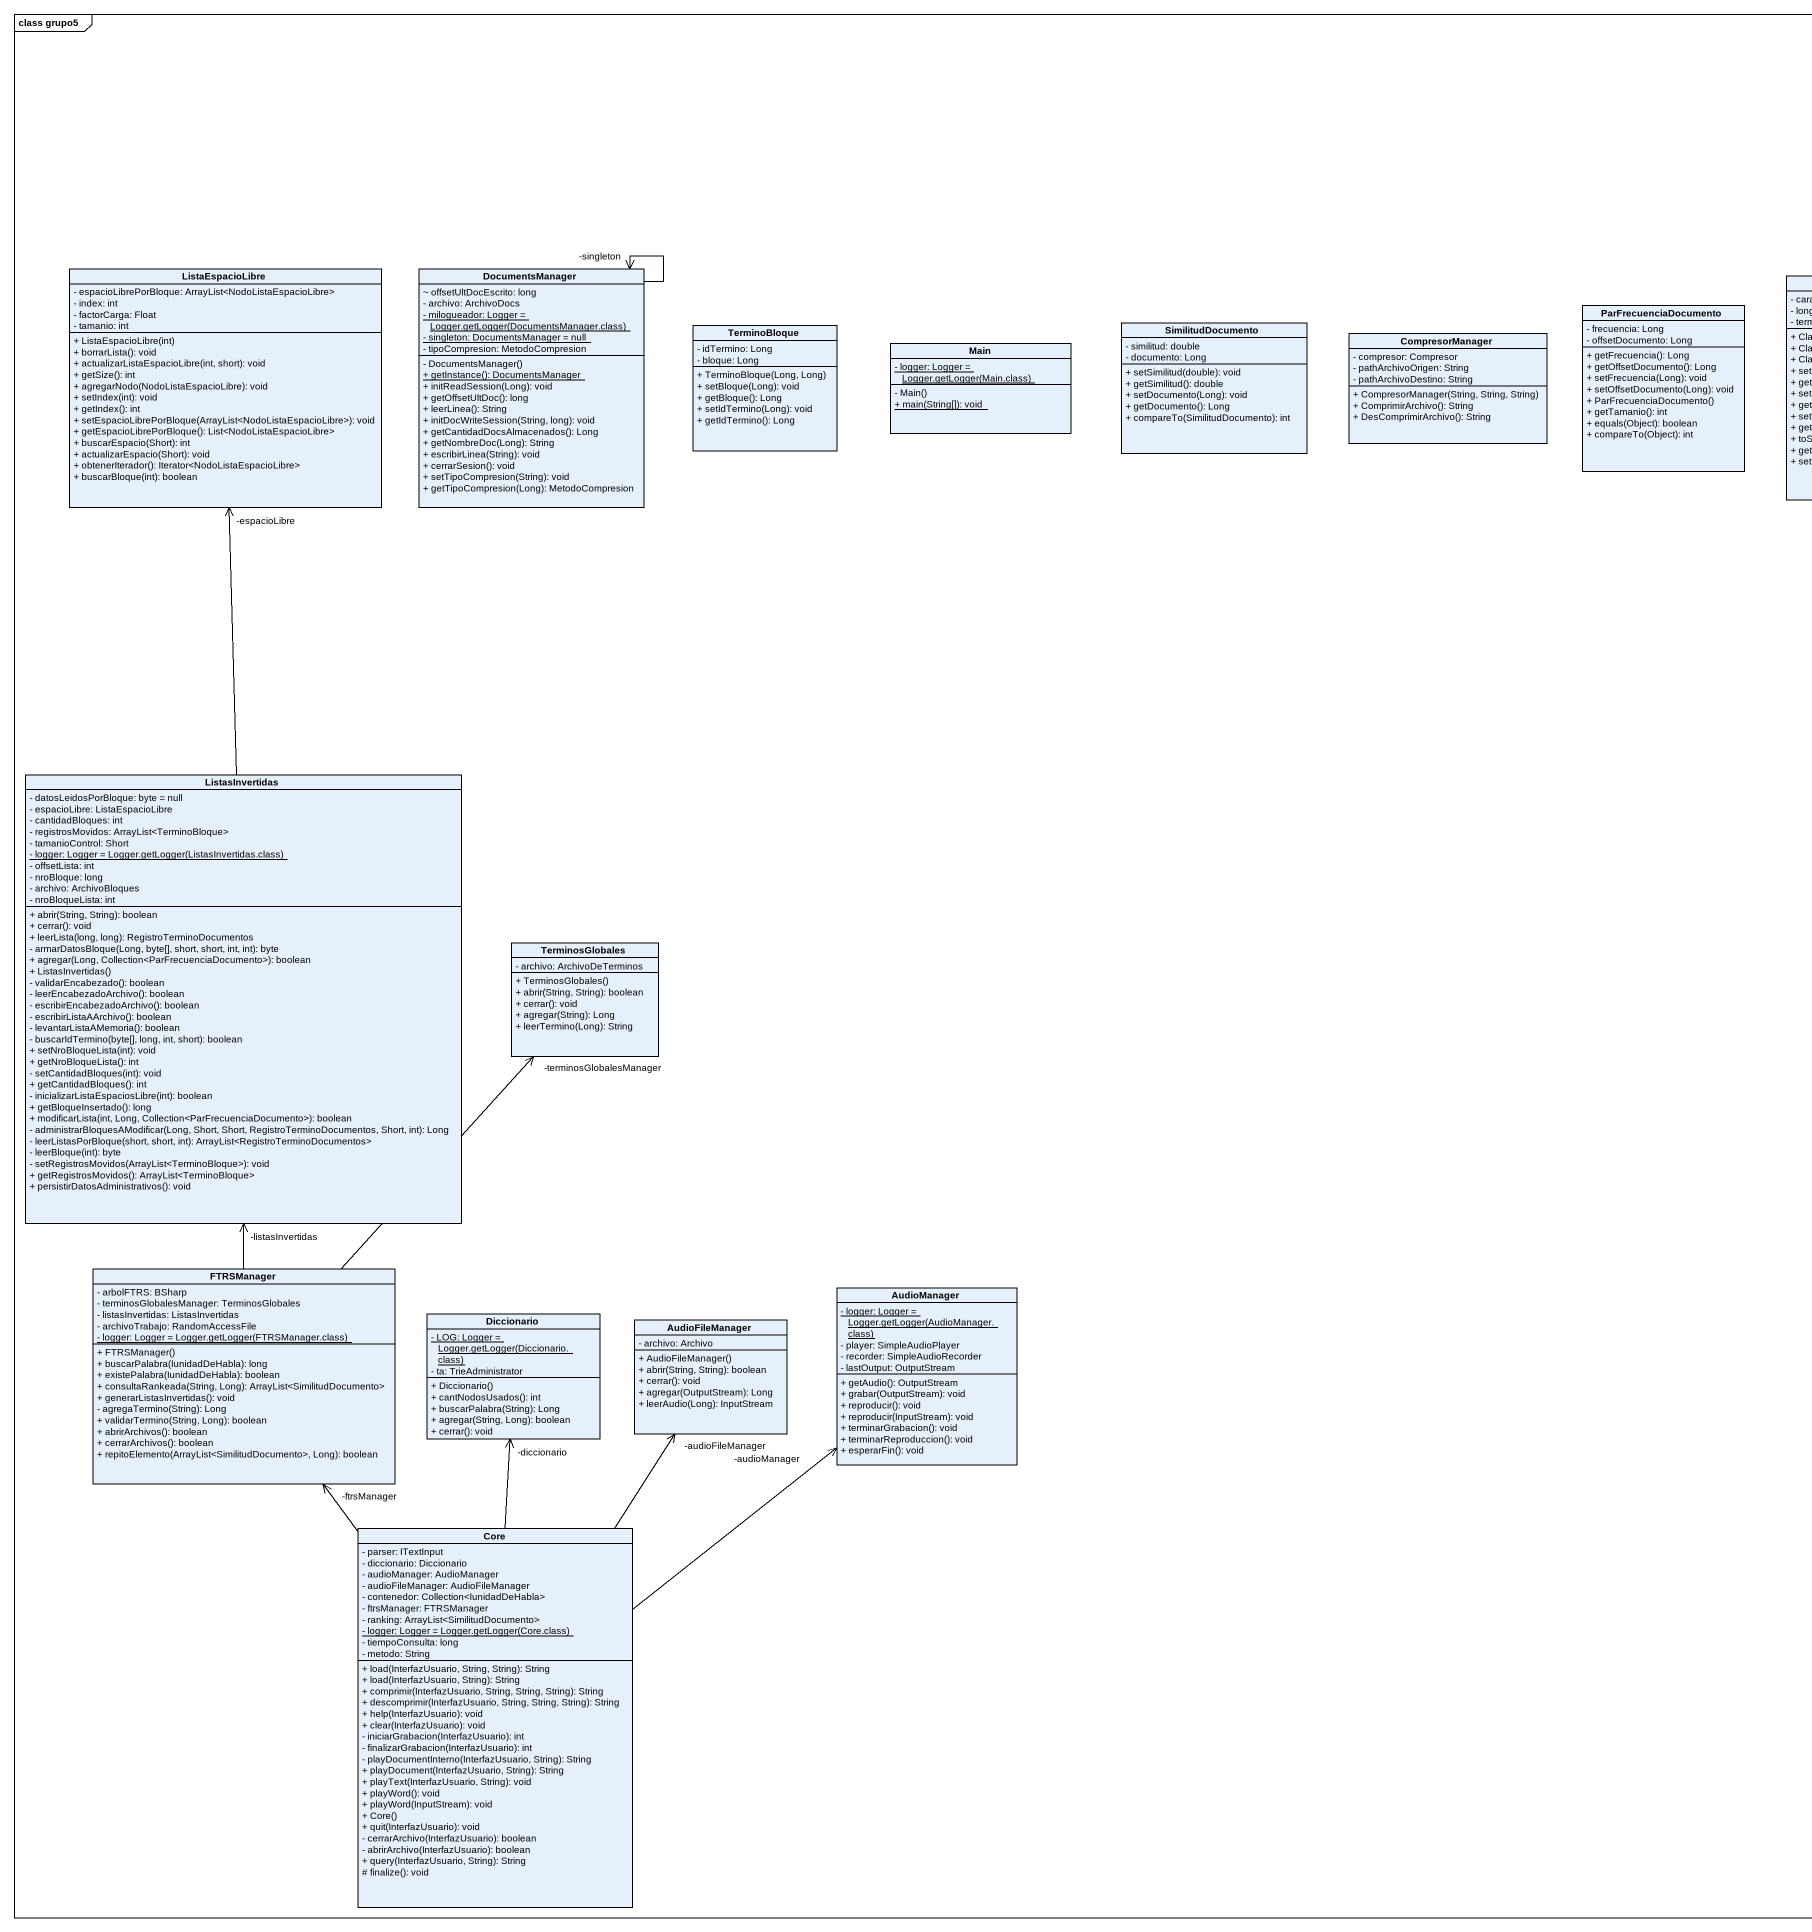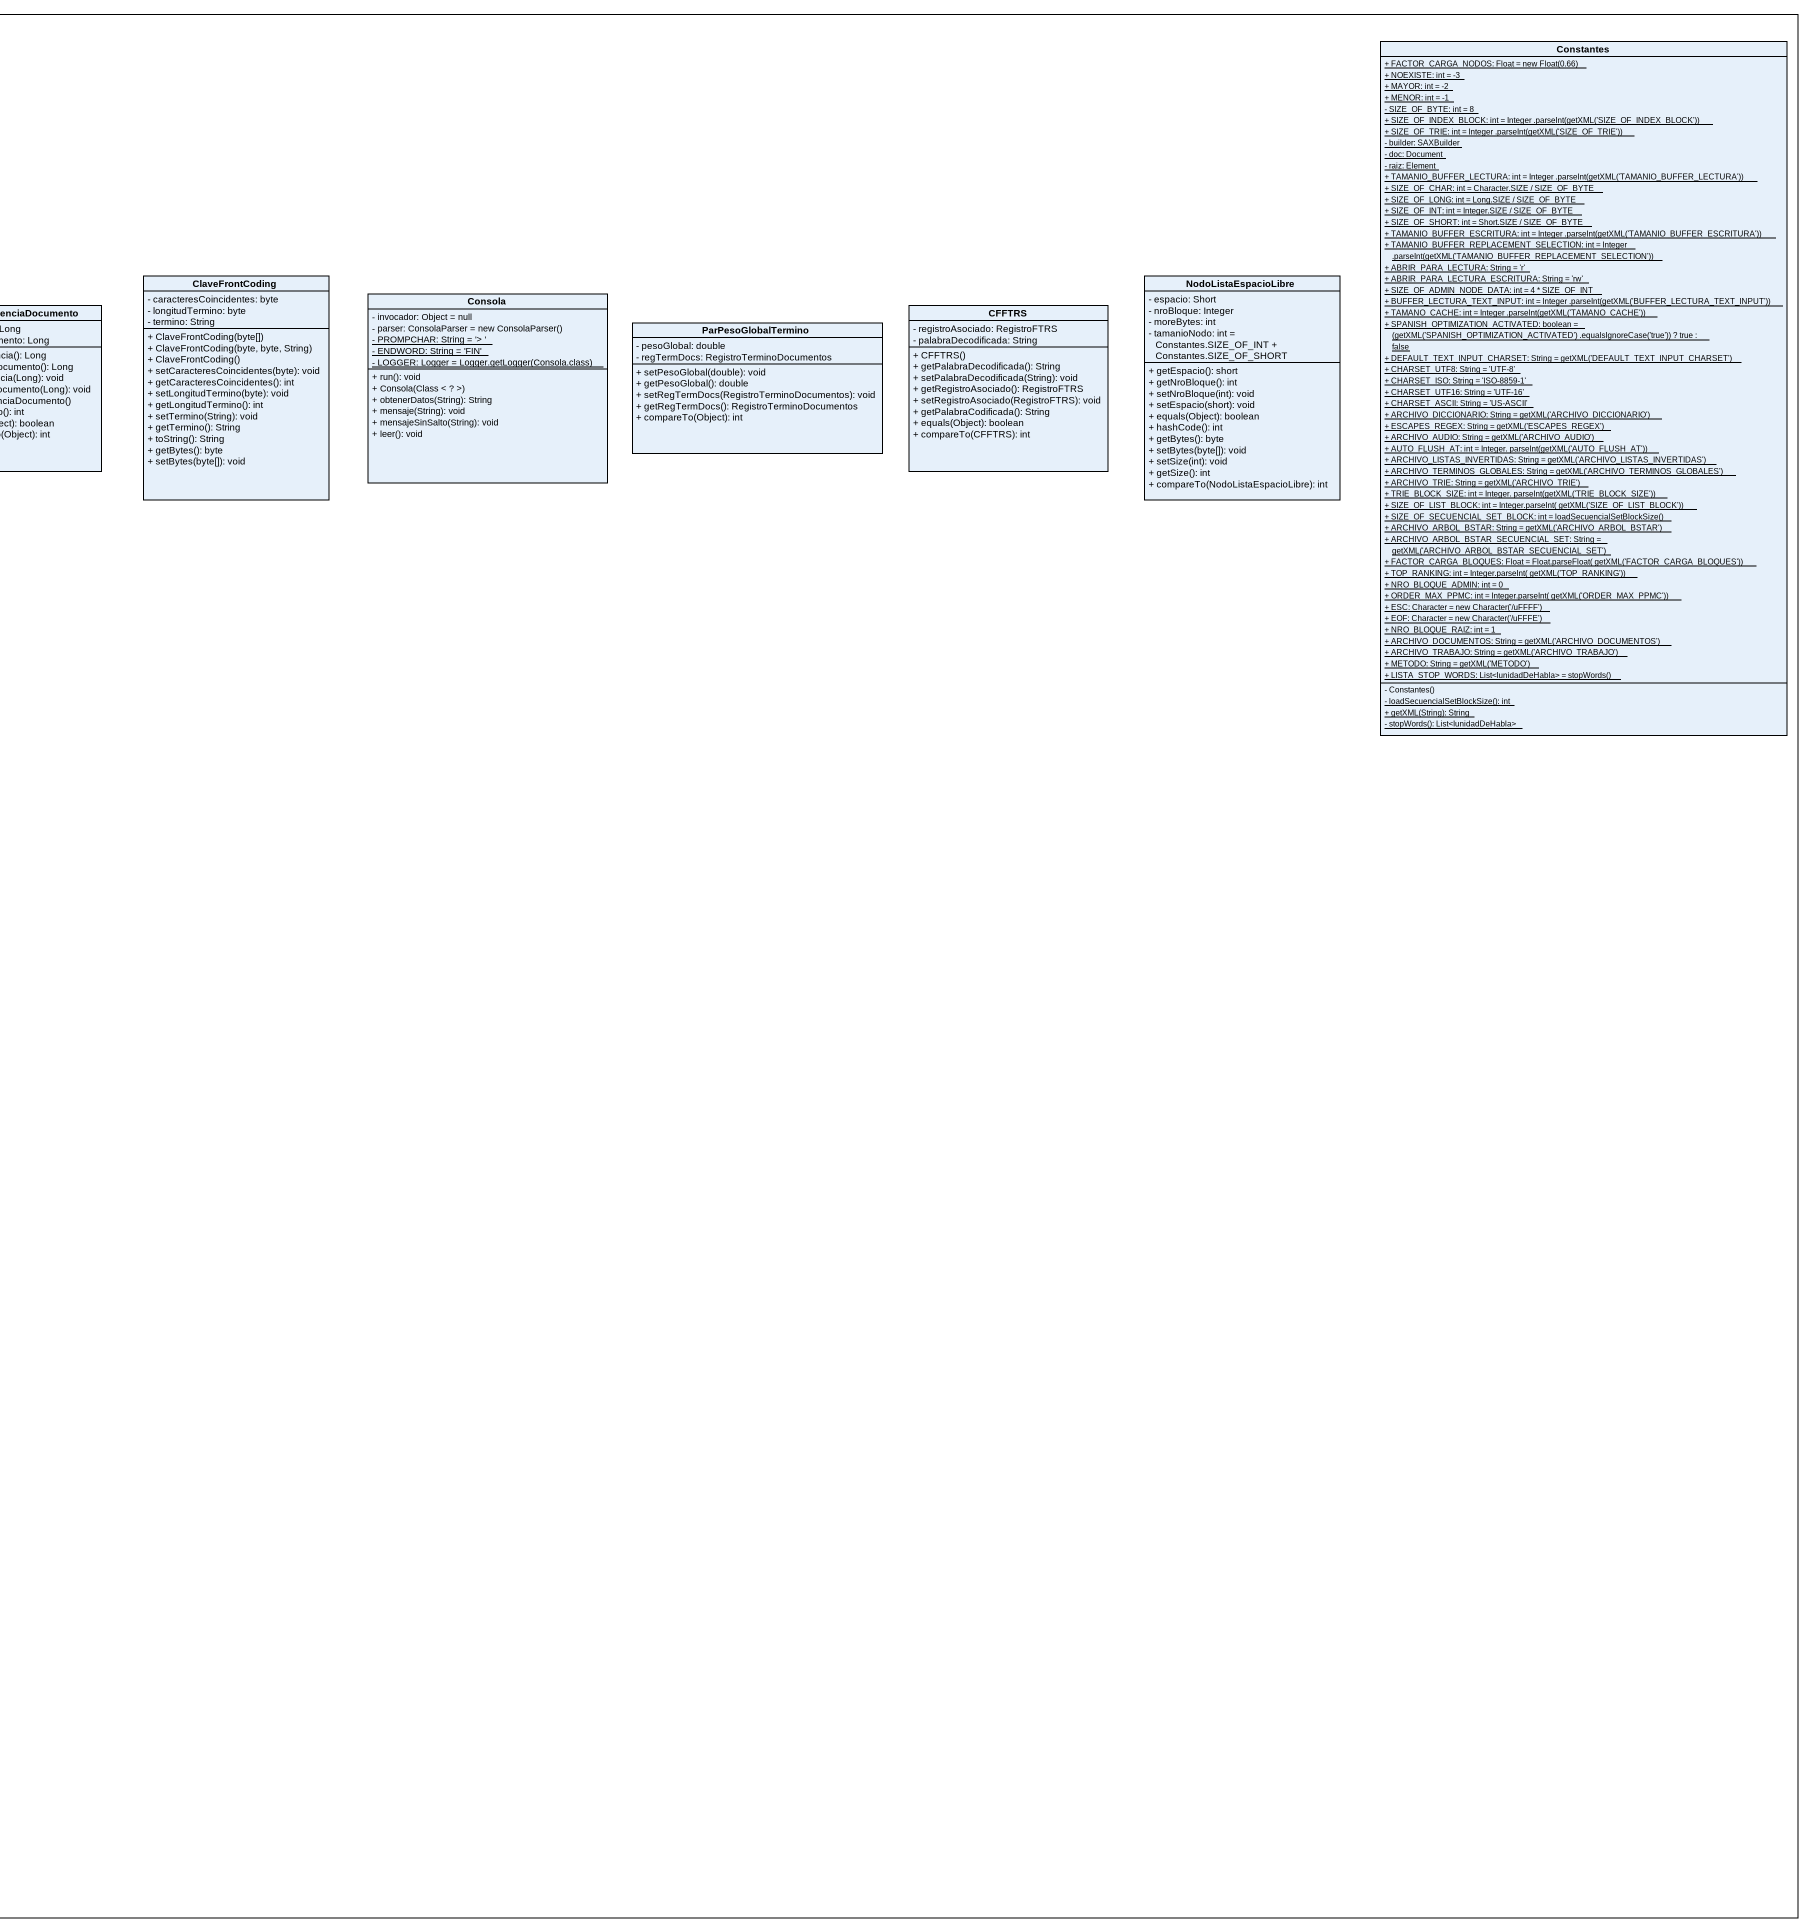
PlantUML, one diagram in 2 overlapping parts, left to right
@startuml
mainframe class grupo5
hide circle
hide empty members
skinparam classAttributeIconSize 0
class Constantes {
  {static} {field} + FACTOR_CARGA_NODOS: Float = new Float(0.66)
  {static} + NOEXISTE: int = -3
  {static} + MAYOR: int = -2
  {static} + MENOR: int = -1
  {static} - SIZE_OF_BYTE: int = 8
  {static} {field} + SIZE_OF_INDEX_BLOCK: int = Integer .parseInt(getXML('SIZE_OF_INDEX_BLOCK'))
  {static} {field} + SIZE_OF_TRIE: int = Integer .parseInt(getXML('SIZE_OF_TRIE'))
  {static} - builder: SAXBuilder
  {static} - doc: Document
  {static} - raiz: Element
  {static} {field} + TAMANIO_BUFFER_LECTURA: int = Integer .parseInt(getXML('TAMANIO_BUFFER_LECTURA'))
  {static} + SIZE_OF_CHAR: int = Character.SIZE / SIZE_OF_BYTE
  {static} + SIZE_OF_LONG: int = Long.SIZE / SIZE_OF_BYTE
  {static} + SIZE_OF_INT: int = Integer.SIZE / SIZE_OF_BYTE
  {static} + SIZE_OF_SHORT: int = Short.SIZE / SIZE_OF_BYTE
  {static} {field} + TAMANIO_BUFFER_ESCRITURA: int = Integer .parseInt(getXML('TAMANIO_BUFFER_ESCRITURA'))
  {static} {field} + TAMANIO_BUFFER_REPLACEMENT_SELECTION: int = Integer .parseInt(getXML('TAMANIO_BUFFER_REPLACEMENT_SELECTION'))
  {static} + ABRIR_PARA_LECTURA: String = 'r'
  {static} + ABRIR_PARA_LECTURA_ESCRITURA: String = 'rw'
  {static} + SIZE_OF_ADMIN_NODE_DATA: int = 4 * SIZE_OF_INT
  {static} {field} + BUFFER_LECTURA_TEXT_INPUT: int = Integer .parseInt(getXML('BUFFER_LECTURA_TEXT_INPUT'))
  {static} {field} + TAMANO_CACHE: int = Integer .parseInt(getXML('TAMANO_CACHE'))
  {static} {field} + SPANISH_OPTIMIZATION_ACTIVATED: boolean = (getXML('SPANISH_OPTIMIZATION_ACTIVATED') .equalsIgnoreCase('true')) ? true : false
  {static} {field} + DEFAULT_TEXT_INPUT_CHARSET: String = getXML('DEFAULT_TEXT_INPUT_CHARSET')
  {static} + CHARSET_UTF8: String = 'UTF-8'
  {static} + CHARSET_ISO: String = 'ISO-8859-1'
  {static} + CHARSET_UTF16: String = 'UTF-16'
  {static} + CHARSET_ASCII: String = 'US-ASCII'
  {static} {field} + ARCHIVO_DICCIONARIO: String = getXML('ARCHIVO_DICCIONARIO')
  {static} {field} + ESCAPES_REGEX: String = getXML('ESCAPES_REGEX')
  {static} {field} + ARCHIVO_AUDIO: String = getXML('ARCHIVO_AUDIO')
  {static} {field} + AUTO_FLUSH_AT: int = Integer. parseInt(getXML('AUTO_FLUSH_AT'))
  {static} {field} + ARCHIVO_LISTAS_INVERTIDAS: String = getXML('ARCHIVO_LISTAS_INVERTIDAS')
  {static} {field} + ARCHIVO_TERMINOS_GLOBALES: String = getXML('ARCHIVO_TERMINOS_GLOBALES')
  {static} {field} + ARCHIVO_TRIE: String = getXML('ARCHIVO_TRIE')
  {static} {field} + TRIE_BLOCK_SIZE: int = Integer. parseInt(getXML('TRIE_BLOCK_SIZE'))
  {static} {field} + SIZE_OF_LIST_BLOCK: int = Integer.parseInt( getXML('SIZE_OF_LIST_BLOCK'))
  {static} {field} + SIZE_OF_SECUENCIAL_SET_BLOCK: int = loadSecuencialSetBlockSize()
  {static} {field} + ARCHIVO_ARBOL_BSTAR: String = getXML('ARCHIVO_ARBOL_BSTAR')
  {static} {field} + ARCHIVO_ARBOL_BSTAR_SECUENCIAL_SET: String = getXML('ARCHIVO_ARBOL_BSTAR_SECUENCIAL_SET')
  {static} {field} + FACTOR_CARGA_BLOQUES: Float = Float.parseFloat( getXML('FACTOR_CARGA_BLOQUES'))
  {static} {field} + TOP_RANKING: int = Integer.parseInt( getXML('TOP_RANKING'))
  {static} + NRO_BLOQUE_ADMIN: int = 0
  {static} {field} + ORDER_MAX_PPMC: int = Integer.parseInt( getXML('ORDER_MAX_PPMC'))
  {static} {field} + ESC: Character = new Character('/uFFFF')
  {static} {field} + EOF: Character = new Character('/uFFFE')
  {static} + NRO_BLOQUE_RAIZ: int = 1
  {static} {field} + ARCHIVO_DOCUMENTOS: String = getXML('ARCHIVO_DOCUMENTOS')
  {static} {field} + ARCHIVO_TRABAJO: String = getXML('ARCHIVO_TRABAJO')
  {static} {field} + METODO: String = getXML('METODO')
  {static} {field} + LISTA_STOP_WORDS: List<IunidadDeHabla> = stopWords()
  - Constantes()
  {static} - loadSecuencialSetBlockSize(): int
  {static} + getXML(String): String
  {static} - stopWords(): List<IunidadDeHabla>
}
class ListaEspacioLibre {
  - espacioLibrePorBloque: ArrayList<NodoListaEspacioLibre>
  - index: int
  - factorCarga: Float
  - tamanio: int
  + ListaEspacioLibre(int)
  + borrarLista(): void
  + actualizarListaEspacioLibre(int, short): void
  + getSize(): int
  + agregarNodo(NodoListaEspacioLibre): void
  + setIndex(int): void
  + getIndex(): int
  + setEspacioLibrePorBloque(ArrayList<NodoListaEspacioLibre>): void
  + getEspacioLibrePorBloque(): List<NodoListaEspacioLibre>
  + buscarEspacio(Short): int
  + actualizarEspacio(Short): void
  + obtenerIterador(): Iterator<NodoListaEspacioLibre>
  + buscarBloque(int): boolean
}
class DocumentsManager {
  ~ offsetUltDocEscrito: long
  - archivo: ArchivoDocs
  {static} {field} - milogueador: Logger = Logger.getLogger(DocumentsManager.class)
  {static} - singleton: DocumentsManager = null
  - tipoCompresion: MetodoCompresion
  - DocumentsManager()
  {static} + getInstance(): DocumentsManager
  + initReadSession(Long): void
  + getOffsetUltDoc(): long
  + leerLinea(): String
  + initDocWriteSession(String, long): void
  + getCantidadDocsAlmacenados(): Long
  + getNombreDoc(Long): String
  + escribirLinea(String): void
  + cerrarSesion(): void
  + setTipoCompresion(String): void
  + getTipoCompresion(Long): MetodoCompresion
}
class ParFrecuenciaDocumento {
  - frecuencia: Long
  - offsetDocumento: Long
  + getFrecuencia(): Long
  + getOffsetDocumento(): Long
  + setFrecuencia(Long): void
  + setOffsetDocumento(Long): void
  + ParFrecuenciaDocumento()
  + getTamanio(): int
  + equals(Object): boolean
  + compareTo(Object): int
}
class ClaveFrontCoding {
  - caracteresCoincidentes: byte
  - longitudTermino: byte
  - termino: String
  + ClaveFrontCoding(byte[])
  + ClaveFrontCoding(byte, byte, String)
  + ClaveFrontCoding()
  + setCaracteresCoincidentes(byte): void
  + getCaracteresCoincidentes(): int
  + setLongitudTermino(byte): void
  + getLongitudTermino(): int
  + setTermino(String): void
  + getTermino(): String
  + toString(): String
  + getBytes(): byte
  + setBytes(byte[]): void
}
class Consola {
  - invocador: Object = null
  {field} - parser: ConsolaParser = new ConsolaParser()
  {static} - PROMPCHAR: String = '> '
  {static} - ENDWORD: String = 'FIN'
  {static} {field} - LOGGER: Logger = Logger.getLogger(Consola.class)
  + run(): void
  + Consola(Class < ? >)
  + obtenerDatos(String): String
  + mensaje(String): void
  + mensajeSinSalto(String): void
  + leer(): void
}
class CFFTRS {
  - registroAsociado: RegistroFTRS
  - palabraDecodificada: String
  + CFFTRS()
  + getPalabraDecodificada(): String
  + setPalabraDecodificada(String): void
  + getRegistroAsociado(): RegistroFTRS
  + setRegistroAsociado(RegistroFTRS): void
  + getPalabraCodificada(): String
  + equals(Object): boolean
  + compareTo(CFFTRS): int
}
class NodoListaEspacioLibre {
  - espacio: Short
  - nroBloque: Integer
  - moreBytes: int
  - tamanioNodo: int = Constantes.SIZE_OF_INT + Constantes.SIZE_OF_SHORT
  + getEspacio(): short
  + getNroBloque(): int
  + setNroBloque(int): void
  + setEspacio(short): void
  + equals(Object): boolean
  + hashCode(): int
  + getBytes(): byte
  + setBytes(byte[]): void
  + setSize(int): void
  + getSize(): int
  + compareTo(NodoListaEspacioLibre): int
}
class TerminoBloque {
  - idTermino: Long
  - bloque: Long
  + TerminoBloque(Long, Long)
  + setBloque(Long): void
  + getBloque(): Long
  + setIdTermino(Long): void
  + getIdTermino(): Long
}
class Main {
  {static} {field} - logger: Logger = Logger.getLogger(Main.class)
  - Main()
  {static} + main(String[]): void
}
class SimilitudDocumento {
  - similitud: double
  - documento: Long
  + setSimilitud(double): void
  + getSimilitud(): double
  + setDocumento(Long): void
  + getDocumento(): Long
  + compareTo(SimilitudDocumento): int
}
class CompresorManager {
  - compresor: Compresor
  - pathArchivoOrigen: String
  - pathArchivoDestino: String
  + CompresorManager(String, String, String)
  + ComprimirArchivo(): String
  + DesComprimirArchivo(): String
}
class ParPesoGlobalTermino {
  - pesoGlobal: double
  - regTermDocs: RegistroTerminoDocumentos
  + setPesoGlobal(double): void
  + getPesoGlobal(): double
  + setRegTermDocs(RegistroTerminoDocumentos): void
  + getRegTermDocs(): RegistroTerminoDocumentos
  + compareTo(Object): int
}
class ListasInvertidas {
  - datosLeidosPorBloque: byte = null
  - espacioLibre: ListaEspacioLibre
  - cantidadBloques: int
  - registrosMovidos: ArrayList<TerminoBloque>
  - tamanioControl: Short
  {static} {field} - logger: Logger = Logger.getLogger(ListasInvertidas.class)
  - offsetLista: int
  - nroBloque: long
  - archivo: ArchivoBloques
  - nroBloqueLista: int
  + abrir(String, String): boolean
  + cerrar(): void
  + leerLista(long, long): RegistroTerminoDocumentos
  - armarDatosBloque(Long, byte[], short, short, int, int): byte
  + agregar(Long, Collection<ParFrecuenciaDocumento>): boolean
  + ListasInvertidas()
  - validarEncabezado(): boolean
  - leerEncabezadoArchivo(): boolean
  - escribirEncabezadoArchivo(): boolean
  - escribirListaAArchivo(): boolean
  - levantarListaAMemoria(): boolean
  - buscarIdTermino(byte[], long, int, short): boolean
  + setNroBloqueLista(int): void
  + getNroBloqueLista(): int
  - setCantidadBloques(int): void
  + getCantidadBloques(): int
  - inicializarListaEspaciosLibre(int): boolean
  + getBloqueInsertado(): long
  + modificarLista(int, Long, Collection<ParFrecuenciaDocumento>): boolean
  - administrarBloquesAModificar(Long, Short, Short, RegistroTerminoDocumentos, Short, int): Long
  - leerListasPorBloque(short, short, int): ArrayList<RegistroTerminoDocumentos>
  - leerBloque(int): byte
  - setRegistrosMovidos(ArrayList<TerminoBloque>): void
  + getRegistrosMovidos(): ArrayList<TerminoBloque>
  + persistirDatosAdministrativos(): void
}
class TerminosGlobales {
  - archivo: ArchivoDeTerminos
  + TerminosGlobales()
  + abrir(String, String): boolean
  + cerrar(): void
  + agregar(String): Long
  + leerTermino(Long): String
}
class FTRSManager {
  - arbolFTRS: BSharp
  - terminosGlobalesManager: TerminosGlobales
  - listasInvertidas: ListasInvertidas
  - archivoTrabajo: RandomAccessFile
  {static} {field} - logger: Logger = Logger.getLogger(FTRSManager.class)
  + FTRSManager()
  + buscarPalabra(IunidadDeHabla): long
  + existePalabra(IunidadDeHabla): boolean
  + consultaRankeada(String, Long): ArrayList<SimilitudDocumento>
  + generarListasInvertidas(): void
  - agregaTermino(String): Long
  + validarTermino(String, Long): boolean
  + abrirArchivos(): boolean
  + cerrarArchivos(): boolean
  + repitoElemento(ArrayList<SimilitudDocumento>, Long): boolean
}
class Diccionario {
  {static} {field} - LOG: Logger = Logger.getLogger(Diccionario.class)
  - ta: TrieAdministrator
  + Diccionario()
  + cantNodosUsados(): int
  + buscarPalabra(String): Long
  + agregar(String, Long): boolean
  + cerrar(): void
}
class AudioFileManager {
  - archivo: Archivo
  + AudioFileManager()
  + abrir(String, String): boolean
  + cerrar(): void
  + agregar(OutputStream): Long
  + leerAudio(Long): InputStream
}
class AudioManager {
  {static} {field} - logger: Logger = Logger.getLogger(AudioManager.class)
  - player: SimpleAudioPlayer
  - recorder: SimpleAudioRecorder
  - lastOutput: OutputStream
  + getAudio(): OutputStream
  + grabar(OutputStream): void
  + reproducir(): void
  + reproducir(InputStream): void
  + terminarGrabacion(): void
  + terminarReproduccion(): void
  + esperarFin(): void
}
class Core {
  - parser: ITextInput
  - diccionario: Diccionario
  - audioManager: AudioManager
  - audioFileManager: AudioFileManager
  - contenedor: Collection<IunidadDeHabla>
  - ftrsManager: FTRSManager
  - ranking: ArrayList<SimilitudDocumento>
  {static} {field} - logger: Logger = Logger.getLogger(Core.class)
  - tiempoConsulta: long
  - metodo: String
  + load(InterfazUsuario, String, String): String
  + load(InterfazUsuario, String): String
  + comprimir(InterfazUsuario, String, String, String): String
  + descomprimir(InterfazUsuario, String, String, String): String
  + help(InterfazUsuario): void
  + clear(InterfazUsuario): void
  - iniciarGrabacion(InterfazUsuario): int
  - finalizarGrabacion(InterfazUsuario): int
  - playDocumentInterno(InterfazUsuario, String): String
  + playDocument(InterfazUsuario, String): String
  + playText(InterfazUsuario, String): void
  + playWord(): void
  + playWord(InputStream): void
  + Core()
  + quit(InterfazUsuario): void
  - cerrarArchivo(InterfazUsuario): boolean
  - abrirArchivo(InterfazUsuario): boolean
  + query(InterfazUsuario, String): String
  # finalize(): void
}
DocumentsManager --> "-singleton" DocumentsManager
ListasInvertidas -up-> "-espacioLibre" ListaEspacioLibre
FTRSManager -up-> "-listasInvertidas" ListasInvertidas
FTRSManager -up-> "-terminosGlobalesManager" TerminosGlobales
Core -up-> "-ftrsManager" FTRSManager
Core -up-> "-diccionario" Diccionario
Core -up-> "-audioFileManager" AudioFileManager
Core -up-> "-audioManager" AudioManager
@enduml
